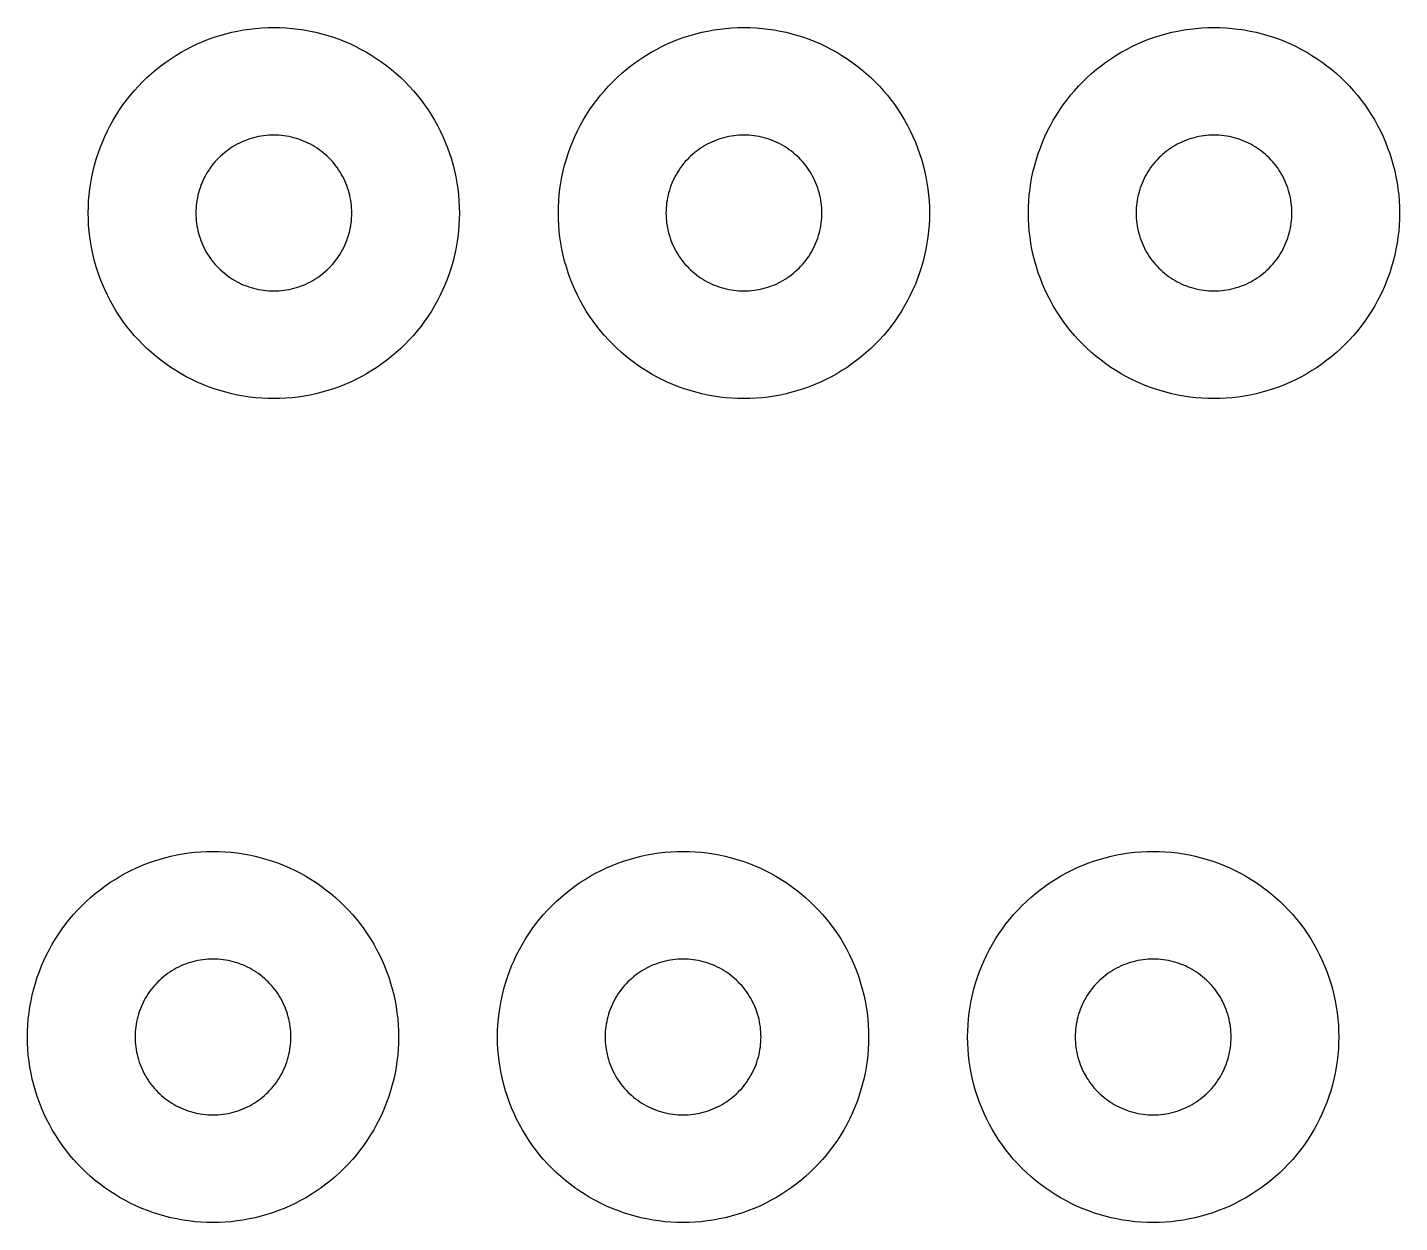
# Model space of a CAD drawing. Header units: millimetres. Extents: x 0 to 476, y 7 to 280.
# Drawn here: x 133 to 188.5, y 6.6 to 54.9 of the extents above; entities that cross this region are included whole.
import ezdxf

# ---------------------------------------------------------------- set-up
doc = ezdxf.new("R2010")
doc.units = ezdxf.units.MM
doc.layers.add('CUT', color=1, linetype='Continuous')

msp = doc.modelspace()

# ---------------------------------------------------------------- linework, layer by layer
at = {"layer": 'CUT'}
for points in [[(150.454, 47.188), (150.442, 46.943), (150.422, 46.698), (150.394, 46.454), (150.358, 46.212), (150.314, 45.97), (150.262, 45.73), (150.202, 45.492), (150.135, 45.256), (150.06, 45.023), (149.977, 44.791), (149.887, 44.563), (149.789, 44.338), (149.684, 44.116), (149.572, 43.898), (149.453, 43.683), (149.327, 43.473), (149.194, 43.267), (149.054, 43.065), (148.908, 42.868), (148.755, 42.675), (148.597, 42.488), (148.432, 42.306), (148.261, 42.13), (148.085, 41.959), (147.903, 41.795), (147.716, 41.636), (147.524, 41.483), (147.326, 41.337), (147.125, 41.197), (146.918, 41.064), (146.708, 40.938), (146.493, 40.819), (146.275, 40.707), (146.053, 40.602), (145.828, 40.504), (145.6, 40.414), (145.369, 40.331), (145.135, 40.256), (144.899, 40.189), (144.661, 40.129), (144.421, 40.077), (144.18, 40.034), (143.937, 39.997), (143.693, 39.969), (143.448, 39.949), (143.203, 39.937), (142.958, 39.933), (142.713, 39.937), (142.467, 39.949), (142.223, 39.969), (141.979, 39.997), (141.736, 40.034), (141.495, 40.077), (141.255, 40.129), (141.017, 40.189), (140.781, 40.256), (140.547, 40.331), (140.316, 40.414), (140.088, 40.504), (139.863, 40.602), (139.641, 40.707), (139.422, 40.819), (139.208, 40.938), (138.997, 41.064), (138.791, 41.197), (138.589, 41.337), (138.392, 41.483), (138.2, 41.636), (138.013, 41.795), (137.831, 41.959), (137.655, 42.13), (137.484, 42.306), (137.319, 42.488), (137.16, 42.675), (137.008, 42.868), (136.862, 43.065), (136.722, 43.267), (136.589, 43.473), (136.463, 43.683), (136.344, 43.898), (136.231, 44.116), (136.126, 44.338), (136.029, 44.563), (135.939, 44.791), (135.856, 45.023), (135.781, 45.256), (135.713, 45.492), (135.654, 45.73), (135.602, 45.97), (135.558, 46.212), (135.522, 46.454), (135.494, 46.698), (135.474, 46.943), (135.462, 47.188), (135.458, 47.433), (135.462, 47.679), (135.474, 47.924), (135.494, 48.168), (135.522, 48.412), (135.558, 48.655), (135.602, 48.897), (135.654, 49.136), (135.713, 49.374), (135.781, 49.61), (135.856, 49.844), (135.939, 50.075), (136.029, 50.303), (136.126, 50.529), (136.231, 50.75), (136.344, 50.969), (136.463, 51.183), (136.589, 51.394), (136.722, 51.6), (136.862, 51.802), (137.008, 51.999), (137.16, 52.191), (137.319, 52.378), (137.484, 52.56), (137.655, 52.737), (137.831, 52.907), (138.013, 53.072), (138.2, 53.231), (138.392, 53.383), (138.589, 53.53), (138.791, 53.669), (138.997, 53.802), (139.208, 53.929), (139.422, 54.048), (139.641, 54.16), (139.863, 54.265), (140.088, 54.362), (140.316, 54.453), (140.547, 54.535), (140.781, 54.61), (141.017, 54.678), (141.255, 54.737), (141.495, 54.789), (141.736, 54.833), (141.979, 54.869), (142.223, 54.897), (142.467, 54.917), (142.713, 54.929), (142.958, 54.933), (143.203, 54.929), (143.448, 54.917), (143.693, 54.897), (143.937, 54.869), (144.18, 54.833), (144.421, 54.789), (144.661, 54.737), (144.899, 54.678), (145.135, 54.61), (145.369, 54.535), (145.6, 54.453), (145.828, 54.362), (146.053, 54.265), (146.275, 54.16), (146.493, 54.048), (146.708, 53.929), (146.918, 53.802), (147.125, 53.669), (147.326, 53.53), (147.524, 53.383), (147.716, 53.231), (147.903, 53.072), (148.085, 52.907), (148.261, 52.737), (148.432, 52.56), (148.597, 52.378), (148.755, 52.191), (148.908, 51.999), (149.054, 51.802), (149.194, 51.6), (149.327, 51.394), (149.453, 51.183), (149.572, 50.969), (149.684, 50.75), (149.789, 50.529), (149.887, 50.303), (149.977, 50.075), (150.06, 49.844), (150.135, 49.61), (150.202, 49.374), (150.262, 49.136), (150.314, 48.897), (150.358, 48.655), (150.394, 48.412), (150.422, 48.168), (150.442, 47.924), (150.454, 47.679), (150.458, 47.433), (150.454, 47.188)], [(169.454, 47.188), (169.442, 46.943), (169.422, 46.698), (169.394, 46.454), (169.358, 46.212), (169.314, 45.97), (169.262, 45.73), (169.202, 45.492), (169.135, 45.256), (169.06, 45.023), (168.977, 44.791), (168.887, 44.563), (168.789, 44.338), (168.684, 44.116), (168.572, 43.898), (168.453, 43.683), (168.327, 43.473), (168.194, 43.267), (168.054, 43.065), (167.908, 42.868), (167.755, 42.675), (167.597, 42.488), (167.432, 42.306), (167.261, 42.13), (167.085, 41.959), (166.903, 41.795), (166.716, 41.636), (166.524, 41.483), (166.326, 41.337), (166.125, 41.197), (165.918, 41.064), (165.708, 40.938), (165.493, 40.819), (165.275, 40.707), (165.053, 40.602), (164.828, 40.504), (164.6, 40.414), (164.369, 40.331), (164.135, 40.256), (163.899, 40.189), (163.661, 40.129), (163.421, 40.077), (163.18, 40.034), (162.937, 39.997), (162.693, 39.969), (162.448, 39.949), (162.203, 39.937), (161.958, 39.933), (161.713, 39.937), (161.467, 39.949), (161.223, 39.969), (160.979, 39.997), (160.736, 40.034), (160.495, 40.077), (160.255, 40.129), (160.017, 40.189), (159.781, 40.256), (159.547, 40.331), (159.316, 40.414), (159.088, 40.504), (158.863, 40.602), (158.641, 40.707), (158.422, 40.819), (158.208, 40.938), (157.997, 41.064), (157.791, 41.197), (157.589, 41.337), (157.392, 41.483), (157.2, 41.636), (157.013, 41.795), (156.831, 41.959), (156.655, 42.13), (156.484, 42.306), (156.319, 42.488), (156.16, 42.675), (156.008, 42.868), (155.862, 43.065), (155.722, 43.267), (155.589, 43.473), (155.463, 43.683), (155.344, 43.898), (155.231, 44.116), (155.126, 44.338), (155.029, 44.563), (154.939, 44.791), (154.856, 45.023), (154.781, 45.256), (154.713, 45.492), (154.654, 45.73), (154.602, 45.97), (154.558, 46.212), (154.522, 46.454), (154.494, 46.698), (154.474, 46.943), (154.462, 47.188), (154.458, 47.433), (154.462, 47.679), (154.474, 47.924), (154.494, 48.168), (154.522, 48.412), (154.558, 48.655), (154.602, 48.897), (154.654, 49.136), (154.713, 49.374), (154.781, 49.61), (154.856, 49.844), (154.939, 50.075), (155.029, 50.303), (155.126, 50.529), (155.231, 50.75), (155.344, 50.969), (155.463, 51.183), (155.589, 51.394), (155.722, 51.6), (155.862, 51.802), (156.008, 51.999), (156.16, 52.191), (156.319, 52.378), (156.484, 52.56), (156.655, 52.737), (156.831, 52.907), (157.013, 53.072), (157.2, 53.231), (157.392, 53.383), (157.589, 53.53), (157.791, 53.669), (157.997, 53.802), (158.208, 53.929), (158.422, 54.048), (158.641, 54.16), (158.863, 54.265), (159.088, 54.362), (159.316, 54.453), (159.547, 54.535), (159.781, 54.61), (160.017, 54.678), (160.255, 54.737), (160.495, 54.789), (160.736, 54.833), (160.979, 54.869), (161.223, 54.897), (161.467, 54.917), (161.713, 54.929), (161.958, 54.933), (162.203, 54.929), (162.448, 54.917), (162.693, 54.897), (162.937, 54.869), (163.18, 54.833), (163.421, 54.789), (163.661, 54.737), (163.899, 54.678), (164.135, 54.61), (164.369, 54.535), (164.6, 54.453), (164.828, 54.362), (165.053, 54.265), (165.275, 54.16), (165.493, 54.048), (165.708, 53.929), (165.918, 53.802), (166.125, 53.669), (166.326, 53.53), (166.524, 53.383), (166.716, 53.231), (166.903, 53.072), (167.085, 52.907), (167.261, 52.737), (167.432, 52.56), (167.597, 52.378), (167.755, 52.191), (167.908, 51.999), (168.054, 51.802), (168.194, 51.6), (168.327, 51.394), (168.453, 51.183), (168.572, 50.969), (168.684, 50.75), (168.789, 50.529), (168.887, 50.303), (168.977, 50.075), (169.06, 49.844), (169.135, 49.61), (169.202, 49.374), (169.262, 49.136), (169.314, 48.897), (169.358, 48.655), (169.394, 48.412), (169.422, 48.168), (169.442, 47.924), (169.454, 47.679), (169.458, 47.433), (169.454, 47.188)], [(188.454, 47.188), (188.442, 46.943), (188.422, 46.698), (188.394, 46.454), (188.358, 46.212), (188.314, 45.97), (188.262, 45.73), (188.202, 45.492), (188.135, 45.256), (188.06, 45.023), (187.977, 44.791), (187.887, 44.563), (187.789, 44.338), (187.684, 44.116), (187.572, 43.898), (187.453, 43.683), (187.327, 43.473), (187.194, 43.267), (187.054, 43.065), (186.908, 42.868), (186.755, 42.675), (186.597, 42.488), (186.432, 42.306), (186.261, 42.13), (186.085, 41.959), (185.903, 41.795), (185.716, 41.636), (185.524, 41.483), (185.326, 41.337), (185.125, 41.197), (184.918, 41.064), (184.708, 40.938), (184.493, 40.819), (184.275, 40.707), (184.053, 40.602), (183.828, 40.504), (183.6, 40.414), (183.369, 40.331), (183.135, 40.256), (182.899, 40.189), (182.661, 40.129), (182.421, 40.077), (182.18, 40.034), (181.937, 39.997), (181.693, 39.969), (181.448, 39.949), (181.203, 39.937), (180.958, 39.933), (180.713, 39.937), (180.467, 39.949), (180.223, 39.969), (179.979, 39.997), (179.736, 40.034), (179.495, 40.077), (179.255, 40.129), (179.017, 40.189), (178.781, 40.256), (178.547, 40.331), (178.316, 40.414), (178.088, 40.504), (177.863, 40.602), (177.641, 40.707), (177.422, 40.819), (177.208, 40.938), (176.997, 41.064), (176.791, 41.197), (176.589, 41.337), (176.392, 41.483), (176.2, 41.636), (176.013, 41.795), (175.831, 41.959), (175.655, 42.13), (175.484, 42.306), (175.319, 42.488), (175.16, 42.675), (175.008, 42.868), (174.862, 43.065), (174.722, 43.267), (174.589, 43.473), (174.463, 43.683), (174.344, 43.898), (174.231, 44.116), (174.126, 44.338), (174.029, 44.563), (173.939, 44.791), (173.856, 45.023), (173.781, 45.256), (173.713, 45.492), (173.654, 45.73), (173.602, 45.97), (173.558, 46.212), (173.522, 46.454), (173.494, 46.698), (173.474, 46.943), (173.462, 47.188), (173.458, 47.433), (173.462, 47.679), (173.474, 47.924), (173.494, 48.168), (173.522, 48.412), (173.558, 48.655), (173.602, 48.897), (173.654, 49.136), (173.713, 49.374), (173.781, 49.61), (173.856, 49.844), (173.939, 50.075), (174.029, 50.303), (174.126, 50.529), (174.231, 50.75), (174.344, 50.969), (174.463, 51.183), (174.589, 51.394), (174.722, 51.6), (174.862, 51.802), (175.008, 51.999), (175.16, 52.191), (175.319, 52.378), (175.484, 52.56), (175.655, 52.737), (175.831, 52.907), (176.013, 53.072), (176.2, 53.231), (176.392, 53.383), (176.589, 53.53), (176.791, 53.669), (176.997, 53.802), (177.208, 53.929), (177.422, 54.048), (177.641, 54.16), (177.863, 54.265), (178.088, 54.362), (178.316, 54.453), (178.547, 54.535), (178.781, 54.61), (179.017, 54.678), (179.255, 54.737), (179.495, 54.789), (179.736, 54.833), (179.979, 54.869), (180.223, 54.897), (180.467, 54.917), (180.713, 54.929), (180.958, 54.933), (181.203, 54.929), (181.448, 54.917), (181.693, 54.897), (181.937, 54.869), (182.18, 54.833), (182.421, 54.789), (182.661, 54.737), (182.899, 54.678), (183.135, 54.61), (183.369, 54.535), (183.6, 54.453), (183.828, 54.362), (184.053, 54.265), (184.275, 54.16), (184.493, 54.048), (184.708, 53.929), (184.918, 53.802), (185.125, 53.669), (185.326, 53.53), (185.524, 53.383), (185.716, 53.231), (185.903, 53.072), (186.085, 52.907), (186.261, 52.737), (186.432, 52.56), (186.597, 52.378), (186.755, 52.191), (186.908, 51.999), (187.054, 51.802), (187.194, 51.6), (187.327, 51.394), (187.453, 51.183), (187.572, 50.969), (187.684, 50.75), (187.789, 50.529), (187.887, 50.303), (187.977, 50.075), (188.06, 49.844), (188.135, 49.61), (188.202, 49.374), (188.262, 49.136), (188.314, 48.897), (188.358, 48.655), (188.394, 48.412), (188.422, 48.168), (188.442, 47.924), (188.454, 47.679), (188.458, 47.433), (188.454, 47.188)], [(146.106, 47.536), (146.101, 47.639), (146.093, 47.742), (146.081, 47.844), (146.066, 47.946), (146.047, 48.048), (146.026, 48.149), (146.001, 48.249), (145.972, 48.348), (145.941, 48.446), (145.906, 48.543), (145.868, 48.639), (145.827, 48.733), (145.783, 48.827), (145.736, 48.918), (145.686, 49.008), (145.633, 49.097), (145.577, 49.183), (145.518, 49.268), (145.457, 49.351), (145.393, 49.432), (145.326, 49.51), (145.257, 49.587), (145.185, 49.661), (145.111, 49.732), (145.035, 49.802), (144.956, 49.868), (144.876, 49.932), (144.793, 49.994), (144.708, 50.052), (144.621, 50.108), (144.533, 50.161), (144.443, 50.211), (144.351, 50.258), (144.258, 50.303), (144.163, 50.344), (144.068, 50.381), (143.97, 50.416), (143.872, 50.448), (143.773, 50.476), (143.673, 50.501), (143.572, 50.523), (143.471, 50.541), (143.369, 50.556), (143.267, 50.568), (143.164, 50.577), (143.061, 50.582), (142.958, 50.583), (142.855, 50.582), (142.752, 50.577), (142.649, 50.568), (142.547, 50.556), (142.445, 50.541), (142.343, 50.523), (142.243, 50.501), (142.143, 50.476), (142.044, 50.448), (141.945, 50.416), (141.848, 50.381), (141.752, 50.344), (141.658, 50.303), (141.565, 50.258), (141.473, 50.211), (141.383, 50.161), (141.294, 50.108), (141.208, 50.052), (141.123, 49.994), (141.04, 49.932), (140.96, 49.868), (140.881, 49.802), (140.805, 49.732), (140.731, 49.661), (140.659, 49.587), (140.59, 49.51), (140.523, 49.432), (140.459, 49.351), (140.397, 49.268), (140.339, 49.183), (140.283, 49.097), (140.23, 49.008), (140.18, 48.918), (140.133, 48.827), (140.089, 48.733), (140.048, 48.639), (140.01, 48.543), (139.975, 48.446), (139.944, 48.348), (139.915, 48.249), (139.89, 48.149), (139.868, 48.048), (139.85, 47.946), (139.835, 47.844), (139.823, 47.742), (139.815, 47.639), (139.81, 47.536), (139.808, 47.433), (139.81, 47.33), (139.815, 47.227), (139.823, 47.125), (139.835, 47.022), (139.85, 46.92), (139.868, 46.819), (139.89, 46.718), (139.915, 46.618), (139.944, 46.519), (139.975, 46.421), (140.01, 46.324), (140.048, 46.228), (140.089, 46.133), (140.133, 46.04), (140.18, 45.948), (140.23, 45.858), (140.283, 45.77), (140.339, 45.683), (140.397, 45.599), (140.459, 45.516), (140.523, 45.435), (140.59, 45.356), (140.659, 45.28), (140.731, 45.206), (140.805, 45.134), (140.881, 45.065), (140.96, 44.998), (141.04, 44.934), (141.123, 44.873), (141.208, 44.814), (141.294, 44.758), (141.383, 44.705), (141.473, 44.655), (141.565, 44.608), (141.658, 44.564), (141.752, 44.523), (141.848, 44.485), (141.945, 44.451), (142.044, 44.419), (142.143, 44.391), (142.243, 44.366), (142.343, 44.344), (142.445, 44.325), (142.547, 44.31), (142.649, 44.299), (142.752, 44.29), (142.855, 44.285), (142.958, 44.283), (143.061, 44.285), (143.164, 44.29), (143.267, 44.299), (143.369, 44.31), (143.471, 44.325), (143.572, 44.344), (143.673, 44.366), (143.773, 44.391), (143.872, 44.419), (143.97, 44.451), (144.068, 44.485), (144.163, 44.523), (144.258, 44.564), (144.351, 44.608), (144.443, 44.655), (144.533, 44.705), (144.621, 44.758), (144.708, 44.814), (144.793, 44.873), (144.876, 44.934), (144.956, 44.998), (145.035, 45.065), (145.111, 45.134), (145.185, 45.206), (145.257, 45.28), (145.326, 45.356), (145.393, 45.435), (145.457, 45.516), (145.518, 45.599), (145.577, 45.683), (145.633, 45.77), (145.686, 45.858), (145.736, 45.948), (145.783, 46.04), (145.827, 46.133), (145.868, 46.228), (145.906, 46.324), (145.941, 46.421), (145.972, 46.519), (146.001, 46.618), (146.026, 46.718), (146.047, 46.819), (146.066, 46.92), (146.081, 47.022), (146.093, 47.125), (146.101, 47.227), (146.106, 47.33), (146.108, 47.433), (146.106, 47.536)], [(165.106, 47.536), (165.101, 47.639), (165.093, 47.742), (165.081, 47.844), (165.066, 47.946), (165.047, 48.048), (165.026, 48.149), (165.001, 48.249), (164.972, 48.348), (164.941, 48.446), (164.906, 48.543), (164.868, 48.639), (164.827, 48.733), (164.783, 48.827), (164.736, 48.918), (164.686, 49.008), (164.633, 49.097), (164.577, 49.183), (164.518, 49.268), (164.457, 49.351), (164.393, 49.432), (164.326, 49.51), (164.257, 49.587), (164.185, 49.661), (164.111, 49.732), (164.035, 49.802), (163.956, 49.868), (163.876, 49.932), (163.793, 49.994), (163.708, 50.052), (163.621, 50.108), (163.533, 50.161), (163.443, 50.211), (163.351, 50.258), (163.258, 50.303), (163.163, 50.344), (163.068, 50.381), (162.97, 50.416), (162.872, 50.448), (162.773, 50.476), (162.673, 50.501), (162.572, 50.523), (162.471, 50.541), (162.369, 50.556), (162.267, 50.568), (162.164, 50.577), (162.061, 50.582), (161.958, 50.583), (161.855, 50.582), (161.752, 50.577), (161.649, 50.568), (161.547, 50.556), (161.445, 50.541), (161.343, 50.523), (161.243, 50.501), (161.143, 50.476), (161.044, 50.448), (160.945, 50.416), (160.848, 50.381), (160.752, 50.344), (160.658, 50.303), (160.565, 50.258), (160.473, 50.211), (160.383, 50.161), (160.294, 50.108), (160.208, 50.052), (160.123, 49.994), (160.04, 49.932), (159.96, 49.868), (159.881, 49.802), (159.805, 49.732), (159.731, 49.661), (159.659, 49.587), (159.59, 49.51), (159.523, 49.432), (159.459, 49.351), (159.397, 49.268), (159.339, 49.183), (159.283, 49.097), (159.23, 49.008), (159.18, 48.918), (159.133, 48.827), (159.089, 48.733), (159.048, 48.639), (159.01, 48.543), (158.975, 48.446), (158.944, 48.348), (158.915, 48.249), (158.89, 48.149), (158.868, 48.048), (158.85, 47.946), (158.835, 47.844), (158.823, 47.742), (158.815, 47.639), (158.81, 47.536), (158.808, 47.433), (158.81, 47.33), (158.815, 47.227), (158.823, 47.125), (158.835, 47.022), (158.85, 46.92), (158.868, 46.819), (158.89, 46.718), (158.915, 46.618), (158.944, 46.519), (158.975, 46.421), (159.01, 46.324), (159.048, 46.228), (159.089, 46.133), (159.133, 46.04), (159.18, 45.948), (159.23, 45.858), (159.283, 45.77), (159.339, 45.683), (159.397, 45.599), (159.459, 45.516), (159.523, 45.435), (159.59, 45.356), (159.659, 45.28), (159.731, 45.206), (159.805, 45.134), (159.881, 45.065), (159.96, 44.998), (160.04, 44.934), (160.123, 44.873), (160.208, 44.814), (160.294, 44.758), (160.383, 44.705), (160.473, 44.655), (160.565, 44.608), (160.658, 44.564), (160.752, 44.523), (160.848, 44.485), (160.945, 44.451), (161.044, 44.419), (161.143, 44.391), (161.243, 44.366), (161.343, 44.344), (161.445, 44.325), (161.547, 44.31), (161.649, 44.299), (161.752, 44.29), (161.855, 44.285), (161.958, 44.283), (162.061, 44.285), (162.164, 44.29), (162.267, 44.299), (162.369, 44.31), (162.471, 44.325), (162.572, 44.344), (162.673, 44.366), (162.773, 44.391), (162.872, 44.419), (162.97, 44.451), (163.068, 44.485), (163.163, 44.523), (163.258, 44.564), (163.351, 44.608), (163.443, 44.655), (163.533, 44.705), (163.621, 44.758), (163.708, 44.814), (163.793, 44.873), (163.876, 44.934), (163.956, 44.998), (164.035, 45.065), (164.111, 45.134), (164.185, 45.206), (164.257, 45.28), (164.326, 45.356), (164.393, 45.435), (164.457, 45.516), (164.518, 45.599), (164.577, 45.683), (164.633, 45.77), (164.686, 45.858), (164.736, 45.948), (164.783, 46.04), (164.827, 46.133), (164.868, 46.228), (164.906, 46.324), (164.941, 46.421), (164.972, 46.519), (165.001, 46.618), (165.026, 46.718), (165.047, 46.819), (165.066, 46.92), (165.081, 47.022), (165.093, 47.125), (165.101, 47.227), (165.106, 47.33), (165.108, 47.433), (165.106, 47.536)], [(184.106, 47.536), (184.101, 47.639), (184.093, 47.742), (184.081, 47.844), (184.066, 47.946), (184.047, 48.048), (184.026, 48.149), (184.001, 48.249), (183.972, 48.348), (183.941, 48.446), (183.906, 48.543), (183.868, 48.639), (183.827, 48.733), (183.783, 48.827), (183.736, 48.918), (183.686, 49.008), (183.633, 49.097), (183.577, 49.183), (183.518, 49.268), (183.457, 49.351), (183.393, 49.432), (183.326, 49.51), (183.257, 49.587), (183.185, 49.661), (183.111, 49.732), (183.035, 49.802), (182.956, 49.868), (182.876, 49.932), (182.793, 49.994), (182.708, 50.052), (182.621, 50.108), (182.533, 50.161), (182.443, 50.211), (182.351, 50.258), (182.258, 50.303), (182.163, 50.344), (182.068, 50.381), (181.97, 50.416), (181.872, 50.448), (181.773, 50.476), (181.673, 50.501), (181.572, 50.523), (181.471, 50.541), (181.369, 50.556), (181.267, 50.568), (181.164, 50.577), (181.061, 50.582), (180.958, 50.583), (180.855, 50.582), (180.752, 50.577), (180.649, 50.568), (180.547, 50.556), (180.445, 50.541), (180.343, 50.523), (180.243, 50.501), (180.143, 50.476), (180.044, 50.448), (179.945, 50.416), (179.848, 50.381), (179.752, 50.344), (179.658, 50.303), (179.565, 50.258), (179.473, 50.211), (179.383, 50.161), (179.294, 50.108), (179.208, 50.052), (179.123, 49.994), (179.04, 49.932), (178.96, 49.868), (178.881, 49.802), (178.805, 49.732), (178.731, 49.661), (178.659, 49.587), (178.59, 49.51), (178.523, 49.432), (178.459, 49.351), (178.397, 49.268), (178.339, 49.183), (178.283, 49.097), (178.23, 49.008), (178.18, 48.918), (178.133, 48.827), (178.089, 48.733), (178.048, 48.639), (178.01, 48.543), (177.975, 48.446), (177.944, 48.348), (177.915, 48.249), (177.89, 48.149), (177.868, 48.048), (177.85, 47.946), (177.835, 47.844), (177.823, 47.742), (177.815, 47.639), (177.81, 47.536), (177.808, 47.433), (177.81, 47.33), (177.815, 47.227), (177.823, 47.125), (177.835, 47.022), (177.85, 46.92), (177.868, 46.819), (177.89, 46.718), (177.915, 46.618), (177.944, 46.519), (177.975, 46.421), (178.01, 46.324), (178.048, 46.228), (178.089, 46.133), (178.133, 46.04), (178.18, 45.948), (178.23, 45.858), (178.283, 45.77), (178.339, 45.683), (178.397, 45.599), (178.459, 45.516), (178.523, 45.435), (178.59, 45.356), (178.659, 45.28), (178.731, 45.206), (178.805, 45.134), (178.881, 45.065), (178.96, 44.998), (179.04, 44.934), (179.123, 44.873), (179.208, 44.814), (179.294, 44.758), (179.383, 44.705), (179.473, 44.655), (179.565, 44.608), (179.658, 44.564), (179.752, 44.523), (179.848, 44.485), (179.945, 44.451), (180.044, 44.419), (180.143, 44.391), (180.243, 44.366), (180.343, 44.344), (180.445, 44.325), (180.547, 44.31), (180.649, 44.299), (180.752, 44.29), (180.855, 44.285), (180.958, 44.283), (181.061, 44.285), (181.164, 44.29), (181.267, 44.299), (181.369, 44.31), (181.471, 44.325), (181.572, 44.344), (181.673, 44.366), (181.773, 44.391), (181.872, 44.419), (181.97, 44.451), (182.068, 44.485), (182.163, 44.523), (182.258, 44.564), (182.351, 44.608), (182.443, 44.655), (182.533, 44.705), (182.621, 44.758), (182.708, 44.814), (182.793, 44.873), (182.876, 44.934), (182.956, 44.998), (183.035, 45.065), (183.111, 45.134), (183.185, 45.206), (183.257, 45.28), (183.326, 45.356), (183.393, 45.435), (183.457, 45.516), (183.518, 45.599), (183.577, 45.683), (183.633, 45.77), (183.686, 45.858), (183.736, 45.948), (183.783, 46.04), (183.827, 46.133), (183.868, 46.228), (183.906, 46.324), (183.941, 46.421), (183.972, 46.519), (184.001, 46.618), (184.026, 46.718), (184.047, 46.819), (184.066, 46.92), (184.081, 47.022), (184.093, 47.125), (184.101, 47.227), (184.106, 47.33), (184.108, 47.433), (184.106, 47.536)], [(147.996, 13.892), (147.984, 13.647), (147.964, 13.402), (147.936, 13.158), (147.9, 12.916), (147.856, 12.674), (147.804, 12.434), (147.744, 12.196), (147.677, 11.96), (147.602, 11.726), (147.519, 11.495), (147.429, 11.267), (147.331, 11.042), (147.227, 10.82), (147.114, 10.602), (146.995, 10.387), (146.869, 10.177), (146.736, 9.97), (146.596, 9.769), (146.45, 9.572), (146.298, 9.379), (146.139, 9.192), (145.974, 9.01), (145.803, 8.834), (145.627, 8.663), (145.445, 8.498), (145.258, 8.34), (145.066, 8.187), (144.869, 8.041), (144.667, 7.901), (144.461, 7.768), (144.25, 7.642), (144.035, 7.523), (143.817, 7.411), (143.595, 7.306), (143.37, 7.208), (143.142, 7.118), (142.911, 7.035), (142.677, 6.96), (142.441, 6.893), (142.203, 6.833), (141.963, 6.781), (141.722, 6.737), (141.479, 6.701), (141.235, 6.673), (140.991, 6.653), (140.745, 6.641), (140.5, 6.637), (140.255, 6.641), (140.009, 6.653), (139.765, 6.673), (139.521, 6.701), (139.278, 6.737), (139.037, 6.781), (138.797, 6.833), (138.559, 6.893), (138.323, 6.96), (138.089, 7.035), (137.858, 7.118), (137.63, 7.208), (137.405, 7.306), (137.183, 7.411), (136.965, 7.523), (136.75, 7.642), (136.539, 7.768), (136.333, 7.901), (136.131, 8.041), (135.934, 8.187), (135.742, 8.34), (135.555, 8.498), (135.373, 8.663), (135.197, 8.834), (135.026, 9.01), (134.861, 9.192), (134.702, 9.379), (134.55, 9.572), (134.404, 9.769), (134.264, 9.97), (134.131, 10.177), (134.005, 10.387), (133.886, 10.602), (133.773, 10.82), (133.669, 11.042), (133.571, 11.267), (133.481, 11.495), (133.398, 11.726), (133.323, 11.96), (133.256, 12.196), (133.196, 12.434), (133.144, 12.674), (133.1, 12.916), (133.064, 13.158), (133.036, 13.402), (133.016, 13.647), (133.004, 13.892), (133, 14.137), (133.004, 14.383), (133.016, 14.628), (133.036, 14.872), (133.064, 15.116), (133.1, 15.359), (133.144, 15.6), (133.196, 15.84), (133.256, 16.078), (133.323, 16.314), (133.398, 16.548), (133.481, 16.779), (133.571, 17.007), (133.669, 17.233), (133.773, 17.454), (133.886, 17.673), (134.005, 17.887), (134.131, 18.098), (134.264, 18.304), (134.404, 18.506), (134.55, 18.703), (134.702, 18.895), (134.861, 19.082), (135.026, 19.264), (135.197, 19.441), (135.373, 19.611), (135.555, 19.776), (135.742, 19.935), (135.934, 20.087), (136.131, 20.234), (136.333, 20.373), (136.539, 20.506), (136.75, 20.632), (136.965, 20.752), (137.183, 20.864), (137.405, 20.969), (137.63, 21.066), (137.858, 21.157), (138.089, 21.239), (138.323, 21.314), (138.559, 21.382), (138.797, 21.441), (139.037, 21.493), (139.278, 21.537), (139.521, 21.573), (139.765, 21.601), (140.009, 21.621), (140.255, 21.633), (140.5, 21.637), (140.745, 21.633), (140.991, 21.621), (141.235, 21.601), (141.479, 21.573), (141.722, 21.537), (141.963, 21.493), (142.203, 21.441), (142.441, 21.382), (142.677, 21.314), (142.911, 21.239), (143.142, 21.157), (143.37, 21.066), (143.595, 20.969), (143.817, 20.864), (144.035, 20.752), (144.25, 20.632), (144.461, 20.506), (144.667, 20.373), (144.869, 20.234), (145.066, 20.087), (145.258, 19.935), (145.445, 19.776), (145.627, 19.611), (145.803, 19.441), (145.974, 19.264), (146.139, 19.082), (146.298, 18.895), (146.45, 18.703), (146.596, 18.506), (146.736, 18.304), (146.869, 18.098), (146.995, 17.887), (147.114, 17.673), (147.227, 17.454), (147.331, 17.233), (147.429, 17.007), (147.519, 16.779), (147.602, 16.548), (147.677, 16.314), (147.744, 16.078), (147.804, 15.84), (147.856, 15.6), (147.9, 15.359), (147.936, 15.116), (147.964, 14.872), (147.984, 14.628), (147.996, 14.383), (148, 14.137), (147.996, 13.892)], [(166.996, 13.892), (166.984, 13.647), (166.964, 13.402), (166.936, 13.158), (166.9, 12.916), (166.856, 12.674), (166.804, 12.434), (166.744, 12.196), (166.677, 11.96), (166.602, 11.726), (166.519, 11.495), (166.429, 11.267), (166.331, 11.042), (166.227, 10.82), (166.114, 10.602), (165.995, 10.387), (165.869, 10.177), (165.736, 9.97), (165.596, 9.769), (165.45, 9.572), (165.298, 9.379), (165.139, 9.192), (164.974, 9.01), (164.803, 8.834), (164.627, 8.663), (164.445, 8.498), (164.258, 8.34), (164.066, 8.187), (163.869, 8.041), (163.667, 7.901), (163.461, 7.768), (163.25, 7.642), (163.035, 7.523), (162.817, 7.411), (162.595, 7.306), (162.37, 7.208), (162.142, 7.118), (161.911, 7.035), (161.677, 6.96), (161.441, 6.893), (161.203, 6.833), (160.963, 6.781), (160.722, 6.737), (160.479, 6.701), (160.235, 6.673), (159.991, 6.653), (159.745, 6.641), (159.5, 6.637), (159.255, 6.641), (159.009, 6.653), (158.765, 6.673), (158.521, 6.701), (158.278, 6.737), (158.037, 6.781), (157.797, 6.833), (157.559, 6.893), (157.323, 6.96), (157.089, 7.035), (156.858, 7.118), (156.63, 7.208), (156.405, 7.306), (156.183, 7.411), (155.965, 7.523), (155.75, 7.642), (155.539, 7.768), (155.333, 7.901), (155.131, 8.041), (154.934, 8.187), (154.742, 8.34), (154.555, 8.498), (154.373, 8.663), (154.197, 8.834), (154.026, 9.01), (153.861, 9.192), (153.702, 9.379), (153.55, 9.572), (153.404, 9.769), (153.264, 9.97), (153.131, 10.177), (153.005, 10.387), (152.886, 10.602), (152.773, 10.82), (152.669, 11.042), (152.571, 11.267), (152.481, 11.495), (152.398, 11.726), (152.323, 11.96), (152.256, 12.196), (152.196, 12.434), (152.144, 12.674), (152.1, 12.916), (152.064, 13.158), (152.036, 13.402), (152.016, 13.647), (152.004, 13.892), (152, 14.137), (152.004, 14.383), (152.016, 14.628), (152.036, 14.872), (152.064, 15.116), (152.1, 15.359), (152.144, 15.6), (152.196, 15.84), (152.256, 16.078), (152.323, 16.314), (152.398, 16.548), (152.481, 16.779), (152.571, 17.007), (152.669, 17.233), (152.773, 17.454), (152.886, 17.673), (153.005, 17.887), (153.131, 18.098), (153.264, 18.304), (153.404, 18.506), (153.55, 18.703), (153.702, 18.895), (153.861, 19.082), (154.026, 19.264), (154.197, 19.441), (154.373, 19.611), (154.555, 19.776), (154.742, 19.935), (154.934, 20.087), (155.131, 20.234), (155.333, 20.373), (155.539, 20.506), (155.75, 20.632), (155.965, 20.752), (156.183, 20.864), (156.405, 20.969), (156.63, 21.066), (156.858, 21.157), (157.089, 21.239), (157.323, 21.314), (157.559, 21.382), (157.797, 21.441), (158.037, 21.493), (158.278, 21.537), (158.521, 21.573), (158.765, 21.601), (159.009, 21.621), (159.255, 21.633), (159.5, 21.637), (159.745, 21.633), (159.991, 21.621), (160.235, 21.601), (160.479, 21.573), (160.722, 21.537), (160.963, 21.493), (161.203, 21.441), (161.441, 21.382), (161.677, 21.314), (161.911, 21.239), (162.142, 21.157), (162.37, 21.066), (162.595, 20.969), (162.817, 20.864), (163.035, 20.752), (163.25, 20.632), (163.461, 20.506), (163.667, 20.373), (163.869, 20.234), (164.066, 20.087), (164.258, 19.935), (164.445, 19.776), (164.627, 19.611), (164.803, 19.441), (164.974, 19.264), (165.139, 19.082), (165.298, 18.895), (165.45, 18.703), (165.596, 18.506), (165.736, 18.304), (165.869, 18.098), (165.995, 17.887), (166.114, 17.673), (166.227, 17.454), (166.331, 17.233), (166.429, 17.007), (166.519, 16.779), (166.602, 16.548), (166.677, 16.314), (166.744, 16.078), (166.804, 15.84), (166.856, 15.6), (166.9, 15.359), (166.936, 15.116), (166.964, 14.872), (166.984, 14.628), (166.996, 14.383), (167, 14.137), (166.996, 13.892)], [(185.996, 13.892), (185.984, 13.647), (185.964, 13.402), (185.936, 13.158), (185.9, 12.916), (185.856, 12.674), (185.804, 12.434), (185.744, 12.196), (185.677, 11.96), (185.602, 11.726), (185.519, 11.495), (185.429, 11.267), (185.331, 11.042), (185.227, 10.82), (185.114, 10.602), (184.995, 10.387), (184.869, 10.177), (184.736, 9.97), (184.596, 9.769), (184.45, 9.572), (184.298, 9.379), (184.139, 9.192), (183.974, 9.01), (183.803, 8.834), (183.627, 8.663), (183.445, 8.498), (183.258, 8.34), (183.066, 8.187), (182.869, 8.041), (182.667, 7.901), (182.461, 7.768), (182.25, 7.642), (182.035, 7.523), (181.817, 7.411), (181.595, 7.306), (181.37, 7.208), (181.142, 7.118), (180.911, 7.035), (180.677, 6.96), (180.441, 6.893), (180.203, 6.833), (179.963, 6.781), (179.722, 6.737), (179.479, 6.701), (179.235, 6.673), (178.991, 6.653), (178.745, 6.641), (178.5, 6.637), (178.255, 6.641), (178.009, 6.653), (177.765, 6.673), (177.521, 6.701), (177.278, 6.737), (177.037, 6.781), (176.797, 6.833), (176.559, 6.893), (176.323, 6.96), (176.089, 7.035), (175.858, 7.118), (175.63, 7.208), (175.405, 7.306), (175.183, 7.411), (174.965, 7.523), (174.75, 7.642), (174.539, 7.768), (174.333, 7.901), (174.131, 8.041), (173.934, 8.187), (173.742, 8.34), (173.555, 8.498), (173.373, 8.663), (173.197, 8.834), (173.026, 9.01), (172.861, 9.192), (172.702, 9.379), (172.55, 9.572), (172.404, 9.769), (172.264, 9.97), (172.131, 10.177), (172.005, 10.387), (171.886, 10.602), (171.773, 10.82), (171.669, 11.042), (171.571, 11.267), (171.481, 11.495), (171.398, 11.726), (171.323, 11.96), (171.256, 12.196), (171.196, 12.434), (171.144, 12.674), (171.1, 12.916), (171.064, 13.158), (171.036, 13.402), (171.016, 13.647), (171.004, 13.892), (171, 14.137), (171.004, 14.383), (171.016, 14.628), (171.036, 14.872), (171.064, 15.116), (171.1, 15.359), (171.144, 15.6), (171.196, 15.84), (171.256, 16.078), (171.323, 16.314), (171.398, 16.548), (171.481, 16.779), (171.571, 17.007), (171.669, 17.233), (171.773, 17.454), (171.886, 17.673), (172.005, 17.887), (172.131, 18.098), (172.264, 18.304), (172.404, 18.506), (172.55, 18.703), (172.702, 18.895), (172.861, 19.082), (173.026, 19.264), (173.197, 19.441), (173.373, 19.611), (173.555, 19.776), (173.742, 19.935), (173.934, 20.087), (174.131, 20.234), (174.333, 20.373), (174.539, 20.506), (174.75, 20.632), (174.965, 20.752), (175.183, 20.864), (175.405, 20.969), (175.63, 21.066), (175.858, 21.157), (176.089, 21.239), (176.323, 21.314), (176.559, 21.382), (176.797, 21.441), (177.037, 21.493), (177.278, 21.537), (177.521, 21.573), (177.765, 21.601), (178.009, 21.621), (178.255, 21.633), (178.5, 21.637), (178.745, 21.633), (178.991, 21.621), (179.235, 21.601), (179.479, 21.573), (179.722, 21.537), (179.963, 21.493), (180.203, 21.441), (180.441, 21.382), (180.677, 21.314), (180.911, 21.239), (181.142, 21.157), (181.37, 21.066), (181.595, 20.969), (181.817, 20.864), (182.035, 20.752), (182.25, 20.632), (182.461, 20.506), (182.667, 20.373), (182.869, 20.234), (183.066, 20.087), (183.258, 19.935), (183.445, 19.776), (183.627, 19.611), (183.803, 19.441), (183.974, 19.264), (184.139, 19.082), (184.298, 18.895), (184.45, 18.703), (184.596, 18.506), (184.736, 18.304), (184.869, 18.098), (184.995, 17.887), (185.114, 17.673), (185.227, 17.454), (185.331, 17.233), (185.429, 17.007), (185.519, 16.779), (185.602, 16.548), (185.677, 16.314), (185.744, 16.078), (185.804, 15.84), (185.856, 15.6), (185.9, 15.359), (185.936, 15.116), (185.964, 14.872), (185.984, 14.628), (185.996, 14.383), (186, 14.137), (185.996, 13.892)], [(143.648, 14.24), (143.643, 14.343), (143.635, 14.446), (143.623, 14.548), (143.608, 14.65), (143.589, 14.752), (143.568, 14.853), (143.543, 14.953), (143.514, 15.052), (143.483, 15.15), (143.448, 15.247), (143.41, 15.343), (143.369, 15.437), (143.325, 15.53), (143.278, 15.622), (143.228, 15.712), (143.175, 15.801), (143.119, 15.887), (143.06, 15.972), (142.999, 16.055), (142.935, 16.136), (142.868, 16.214), (142.799, 16.291), (142.727, 16.365), (142.653, 16.436), (142.577, 16.506), (142.498, 16.572), (142.418, 16.636), (142.335, 16.698), (142.25, 16.756), (142.163, 16.812), (142.075, 16.865), (141.985, 16.915), (141.893, 16.962), (141.8, 17.006), (141.705, 17.047), (141.61, 17.085), (141.513, 17.12), (141.414, 17.152), (141.315, 17.18), (141.215, 17.205), (141.115, 17.227), (141.013, 17.245), (140.911, 17.26), (140.809, 17.272), (140.706, 17.28), (140.603, 17.286), (140.5, 17.287), (140.397, 17.286), (140.294, 17.28), (140.191, 17.272), (140.089, 17.26), (139.987, 17.245), (139.885, 17.227), (139.785, 17.205), (139.685, 17.18), (139.586, 17.152), (139.487, 17.12), (139.39, 17.085), (139.295, 17.047), (139.2, 17.006), (139.107, 16.962), (139.015, 16.915), (138.925, 16.865), (138.837, 16.812), (138.75, 16.756), (138.665, 16.698), (138.582, 16.636), (138.502, 16.572), (138.423, 16.506), (138.347, 16.436), (138.273, 16.365), (138.201, 16.291), (138.132, 16.214), (138.065, 16.136), (138.001, 16.055), (137.94, 15.972), (137.881, 15.887), (137.825, 15.801), (137.772, 15.712), (137.722, 15.622), (137.675, 15.53), (137.631, 15.437), (137.59, 15.343), (137.552, 15.247), (137.517, 15.15), (137.486, 15.052), (137.457, 14.953), (137.432, 14.853), (137.411, 14.752), (137.392, 14.65), (137.377, 14.548), (137.365, 14.446), (137.357, 14.343), (137.352, 14.24), (137.35, 14.137), (137.352, 14.034), (137.357, 13.931), (137.365, 13.828), (137.377, 13.726), (137.392, 13.624), (137.411, 13.523), (137.432, 13.422), (137.457, 13.322), (137.486, 13.223), (137.517, 13.125), (137.552, 13.028), (137.59, 12.932), (137.631, 12.837), (137.675, 12.744), (137.722, 12.652), (137.772, 12.562), (137.825, 12.474), (137.881, 12.387), (137.94, 12.302), (138.001, 12.22), (138.065, 12.139), (138.132, 12.06), (138.201, 11.984), (138.273, 11.91), (138.347, 11.838), (138.423, 11.769), (138.502, 11.702), (138.582, 11.638), (138.665, 11.577), (138.75, 11.518), (138.837, 11.462), (138.925, 11.409), (139.015, 11.359), (139.107, 11.312), (139.2, 11.268), (139.295, 11.227), (139.39, 11.189), (139.487, 11.154), (139.586, 11.123), (139.685, 11.095), (139.785, 11.07), (139.885, 11.048), (139.987, 11.029), (140.089, 11.014), (140.191, 11.002), (140.294, 10.994), (140.397, 10.989), (140.5, 10.987), (140.603, 10.989), (140.706, 10.994), (140.809, 11.002), (140.911, 11.014), (141.013, 11.029), (141.115, 11.048), (141.215, 11.07), (141.315, 11.095), (141.414, 11.123), (141.513, 11.154), (141.61, 11.189), (141.705, 11.227), (141.8, 11.268), (141.893, 11.312), (141.985, 11.359), (142.075, 11.409), (142.163, 11.462), (142.25, 11.518), (142.335, 11.577), (142.418, 11.638), (142.498, 11.702), (142.577, 11.769), (142.653, 11.838), (142.727, 11.91), (142.799, 11.984), (142.868, 12.06), (142.935, 12.139), (142.999, 12.22), (143.06, 12.302), (143.119, 12.387), (143.175, 12.474), (143.228, 12.562), (143.278, 12.652), (143.325, 12.744), (143.369, 12.837), (143.41, 12.932), (143.448, 13.028), (143.483, 13.125), (143.514, 13.223), (143.543, 13.322), (143.568, 13.422), (143.589, 13.523), (143.608, 13.624), (143.623, 13.726), (143.635, 13.828), (143.643, 13.931), (143.648, 14.034), (143.65, 14.137), (143.648, 14.24)], [(162.648, 14.24), (162.643, 14.343), (162.635, 14.446), (162.623, 14.548), (162.608, 14.65), (162.589, 14.752), (162.568, 14.853), (162.543, 14.953), (162.514, 15.052), (162.483, 15.15), (162.448, 15.247), (162.41, 15.343), (162.369, 15.437), (162.325, 15.53), (162.278, 15.622), (162.228, 15.712), (162.175, 15.801), (162.119, 15.887), (162.06, 15.972), (161.999, 16.055), (161.935, 16.136), (161.868, 16.214), (161.799, 16.291), (161.727, 16.365), (161.653, 16.436), (161.577, 16.506), (161.498, 16.572), (161.418, 16.636), (161.335, 16.698), (161.25, 16.756), (161.163, 16.812), (161.075, 16.865), (160.985, 16.915), (160.893, 16.962), (160.8, 17.006), (160.705, 17.047), (160.61, 17.085), (160.513, 17.12), (160.414, 17.152), (160.315, 17.18), (160.215, 17.205), (160.115, 17.227), (160.013, 17.245), (159.911, 17.26), (159.809, 17.272), (159.706, 17.28), (159.603, 17.286), (159.5, 17.287), (159.397, 17.286), (159.294, 17.28), (159.191, 17.272), (159.089, 17.26), (158.987, 17.245), (158.885, 17.227), (158.785, 17.205), (158.685, 17.18), (158.586, 17.152), (158.487, 17.12), (158.39, 17.085), (158.295, 17.047), (158.2, 17.006), (158.107, 16.962), (158.015, 16.915), (157.925, 16.865), (157.837, 16.812), (157.75, 16.756), (157.665, 16.698), (157.582, 16.636), (157.502, 16.572), (157.423, 16.506), (157.347, 16.436), (157.273, 16.365), (157.201, 16.291), (157.132, 16.214), (157.065, 16.136), (157.001, 16.055), (156.94, 15.972), (156.881, 15.887), (156.825, 15.801), (156.772, 15.712), (156.722, 15.622), (156.675, 15.53), (156.631, 15.437), (156.59, 15.343), (156.552, 15.247), (156.517, 15.15), (156.486, 15.052), (156.457, 14.953), (156.432, 14.853), (156.411, 14.752), (156.392, 14.65), (156.377, 14.548), (156.365, 14.446), (156.357, 14.343), (156.352, 14.24), (156.35, 14.137), (156.352, 14.034), (156.357, 13.931), (156.365, 13.828), (156.377, 13.726), (156.392, 13.624), (156.411, 13.523), (156.432, 13.422), (156.457, 13.322), (156.486, 13.223), (156.517, 13.125), (156.552, 13.028), (156.59, 12.932), (156.631, 12.837), (156.675, 12.744), (156.722, 12.652), (156.772, 12.562), (156.825, 12.474), (156.881, 12.387), (156.94, 12.302), (157.001, 12.22), (157.065, 12.139), (157.132, 12.06), (157.201, 11.984), (157.273, 11.91), (157.347, 11.838), (157.423, 11.769), (157.502, 11.702), (157.582, 11.638), (157.665, 11.577), (157.75, 11.518), (157.837, 11.462), (157.925, 11.409), (158.015, 11.359), (158.107, 11.312), (158.2, 11.268), (158.295, 11.227), (158.39, 11.189), (158.487, 11.154), (158.586, 11.123), (158.685, 11.095), (158.785, 11.07), (158.885, 11.048), (158.987, 11.029), (159.089, 11.014), (159.191, 11.002), (159.294, 10.994), (159.397, 10.989), (159.5, 10.987), (159.603, 10.989), (159.706, 10.994), (159.809, 11.002), (159.911, 11.014), (160.013, 11.029), (160.115, 11.048), (160.215, 11.07), (160.315, 11.095), (160.414, 11.123), (160.513, 11.154), (160.61, 11.189), (160.705, 11.227), (160.8, 11.268), (160.893, 11.312), (160.985, 11.359), (161.075, 11.409), (161.163, 11.462), (161.25, 11.518), (161.335, 11.577), (161.418, 11.638), (161.498, 11.702), (161.577, 11.769), (161.653, 11.838), (161.727, 11.91), (161.799, 11.984), (161.868, 12.06), (161.935, 12.139), (161.999, 12.22), (162.06, 12.302), (162.119, 12.387), (162.175, 12.474), (162.228, 12.562), (162.278, 12.652), (162.325, 12.744), (162.369, 12.837), (162.41, 12.932), (162.448, 13.028), (162.483, 13.125), (162.514, 13.223), (162.543, 13.322), (162.568, 13.422), (162.589, 13.523), (162.608, 13.624), (162.623, 13.726), (162.635, 13.828), (162.643, 13.931), (162.648, 14.034), (162.65, 14.137), (162.648, 14.24)], [(181.648, 14.24), (181.643, 14.343), (181.635, 14.446), (181.623, 14.548), (181.608, 14.65), (181.589, 14.752), (181.568, 14.853), (181.543, 14.953), (181.514, 15.052), (181.483, 15.15), (181.448, 15.247), (181.41, 15.343), (181.369, 15.437), (181.325, 15.53), (181.278, 15.622), (181.228, 15.712), (181.175, 15.801), (181.119, 15.887), (181.06, 15.972), (180.999, 16.055), (180.935, 16.136), (180.868, 16.214), (180.799, 16.291), (180.727, 16.365), (180.653, 16.436), (180.577, 16.506), (180.498, 16.572), (180.418, 16.636), (180.335, 16.698), (180.25, 16.756), (180.163, 16.812), (180.075, 16.865), (179.985, 16.915), (179.893, 16.962), (179.8, 17.006), (179.705, 17.047), (179.61, 17.085), (179.513, 17.12), (179.414, 17.152), (179.315, 17.18), (179.215, 17.205), (179.115, 17.227), (179.013, 17.245), (178.911, 17.26), (178.809, 17.272), (178.706, 17.28), (178.603, 17.286), (178.5, 17.287), (178.397, 17.286), (178.294, 17.28), (178.191, 17.272), (178.089, 17.26), (177.987, 17.245), (177.885, 17.227), (177.785, 17.205), (177.685, 17.18), (177.586, 17.152), (177.487, 17.12), (177.39, 17.085), (177.295, 17.047), (177.2, 17.006), (177.107, 16.962), (177.015, 16.915), (176.925, 16.865), (176.837, 16.812), (176.75, 16.756), (176.665, 16.698), (176.582, 16.636), (176.502, 16.572), (176.423, 16.506), (176.347, 16.436), (176.273, 16.365), (176.201, 16.291), (176.132, 16.214), (176.065, 16.136), (176.001, 16.055), (175.94, 15.972), (175.881, 15.887), (175.825, 15.801), (175.772, 15.712), (175.722, 15.622), (175.675, 15.53), (175.631, 15.437), (175.59, 15.343), (175.552, 15.247), (175.517, 15.15), (175.486, 15.052), (175.457, 14.953), (175.432, 14.853), (175.411, 14.752), (175.392, 14.65), (175.377, 14.548), (175.365, 14.446), (175.357, 14.343), (175.352, 14.24), (175.35, 14.137), (175.352, 14.034), (175.357, 13.931), (175.365, 13.828), (175.377, 13.726), (175.392, 13.624), (175.411, 13.523), (175.432, 13.422), (175.457, 13.322), (175.486, 13.223), (175.517, 13.125), (175.552, 13.028), (175.59, 12.932), (175.631, 12.837), (175.675, 12.744), (175.722, 12.652), (175.772, 12.562), (175.825, 12.474), (175.881, 12.387), (175.94, 12.302), (176.001, 12.22), (176.065, 12.139), (176.132, 12.06), (176.201, 11.984), (176.273, 11.91), (176.347, 11.838), (176.423, 11.769), (176.502, 11.702), (176.582, 11.638), (176.665, 11.577), (176.75, 11.518), (176.837, 11.462), (176.925, 11.409), (177.015, 11.359), (177.107, 11.312), (177.2, 11.268), (177.295, 11.227), (177.39, 11.189), (177.487, 11.154), (177.586, 11.123), (177.685, 11.095), (177.785, 11.07), (177.885, 11.048), (177.987, 11.029), (178.089, 11.014), (178.191, 11.002), (178.294, 10.994), (178.397, 10.989), (178.5, 10.987), (178.603, 10.989), (178.706, 10.994), (178.809, 11.002), (178.911, 11.014), (179.013, 11.029), (179.115, 11.048), (179.215, 11.07), (179.315, 11.095), (179.414, 11.123), (179.513, 11.154), (179.61, 11.189), (179.705, 11.227), (179.8, 11.268), (179.893, 11.312), (179.985, 11.359), (180.075, 11.409), (180.163, 11.462), (180.25, 11.518), (180.335, 11.577), (180.418, 11.638), (180.498, 11.702), (180.577, 11.769), (180.653, 11.838), (180.727, 11.91), (180.799, 11.984), (180.868, 12.06), (180.935, 12.139), (180.999, 12.22), (181.06, 12.302), (181.119, 12.387), (181.175, 12.474), (181.228, 12.562), (181.278, 12.652), (181.325, 12.744), (181.369, 12.837), (181.41, 12.932), (181.448, 13.028), (181.483, 13.125), (181.514, 13.223), (181.543, 13.322), (181.568, 13.422), (181.589, 13.523), (181.608, 13.624), (181.623, 13.726), (181.635, 13.828), (181.643, 13.931), (181.648, 14.034), (181.65, 14.137), (181.648, 14.24)]]:
    msp.add_lwpolyline(points, close=True, dxfattribs=at)

doc.saveas('drawing.dxf')
